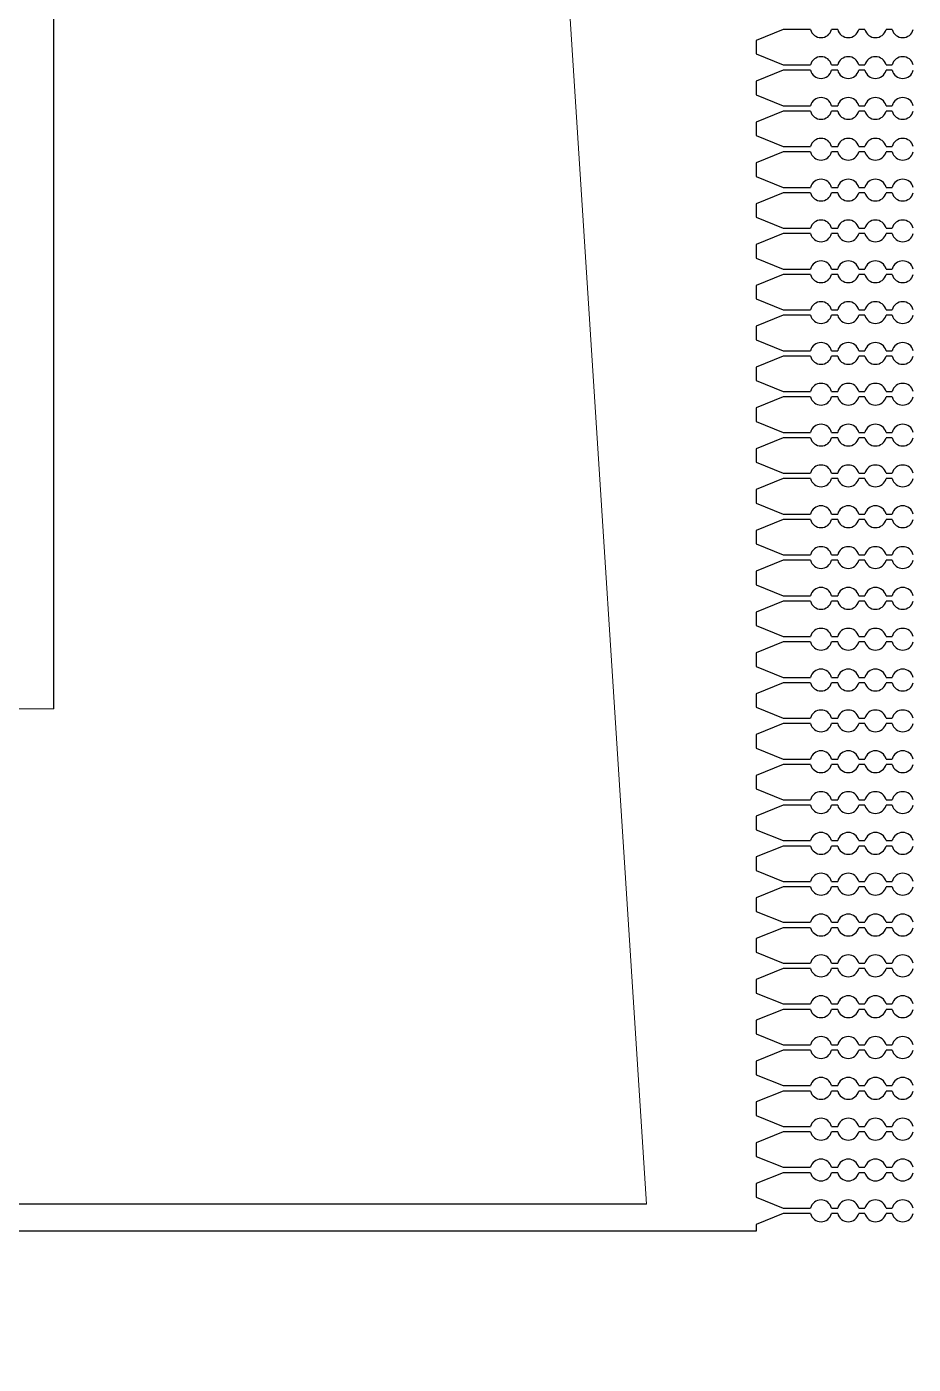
# Model space of a CAD drawing. Extents: x 4056 to 105656, y 4120 to 105720.
# Drawn here: x 56613 to 58241, y 69642 to 72099 of the extents above; entities that cross this region are included whole.
import ezdxf

# ---------------------------------------------------------------- set-up
doc = ezdxf.new("R2010")
doc.units = 13
doc.header["$MEASUREMENT"] = 0
doc.layers.add('Main Layer', color=7, linetype='Continuous', lineweight=0)

msp = doc.modelspace()

# ---------------------------------------------------------------- linework, layer by layer
at = {"lineweight": 0}
for p, q in [((57460.2, 74449.2), (57750.8, 69936.7)), ((56662.7, 70846.2), (54186.1, 70846.2))]:
    msp.add_line(p, q, dxfattribs=at)
for p, q in [((56662.7, 70846.2), (56662.7, 73999.6)), ((58002.1, 72094.2), (57952.1, 72074.2)), ((58052.1, 72094.2), (58002.1, 72094.2)), ((58002.1, 72094.2), (58002.1, 72094.2)), ((58102.1, 72094.2), (58090.9, 72094.2)), ((58152.1, 72094.2), (58140.9, 72094.2)), ((58202.1, 72094.2), (58190.9, 72094.2)), ((57952.1, 72074.2), (57952.1, 72049.2)), ((57952.1, 72049.2), (58002.1, 72029.2)), ((58002.1, 72019.2), (57952.1, 71999.2)), ((58002.1, 72029.2), (58052.1, 72029.2)), ((58052.1, 72019.2), (58002.1, 72019.2)), ((58002.1, 72019.2), (58002.1, 72019.2)), ((58090.9, 72029.2), (58102.1, 72029.2)), ((58102.1, 72019.2), (58090.9, 72019.2)), ((58140.9, 72029.2), (58152.1, 72029.2)), ((58152.1, 72019.2), (58140.9, 72019.2)), ((58190.9, 72029.2), (58202.1, 72029.2)), ((58202.1, 72019.2), (58190.9, 72019.2)), ((57952.1, 71999.2), (57952.1, 71974.2)), ((57952.1, 71974.2), (58002.1, 71954.2)), ((58002.1, 71944.2), (57952.1, 71924.2)), ((58002.1, 71954.2), (58052.1, 71954.2)), ((58052.1, 71944.2), (58002.1, 71944.2)), ((58002.1, 71944.2), (58002.1, 71944.2)), ((58090.9, 71954.2), (58102.1, 71954.2)), ((58102.1, 71944.2), (58090.9, 71944.2)), ((58140.9, 71954.2), (58152.1, 71954.2)), ((58152.1, 71944.2), (58140.9, 71944.2)), ((58190.9, 71954.2), (58202.1, 71954.2)), ((58202.1, 71944.2), (58190.9, 71944.2)), ((57952.1, 71924.2), (57952.1, 71899.2)), ((57952.1, 71899.2), (58002.1, 71879.2)), ((58002.1, 71869.2), (57952.1, 71849.2)), ((58002.1, 71879.2), (58052.1, 71879.2)), ((58052.1, 71869.2), (58002.1, 71869.2)), ((58002.1, 71869.2), (58002.1, 71869.2)), ((58090.9, 71879.2), (58102.1, 71879.2)), ((58102.1, 71869.2), (58090.9, 71869.2)), ((58140.9, 71879.2), (58152.1, 71879.2)), ((58152.1, 71869.2), (58140.9, 71869.2)), ((58190.9, 71879.2), (58202.1, 71879.2)), ((58202.1, 71869.2), (58190.9, 71869.2)), ((57952.1, 71849.2), (57952.1, 71824.2)), ((57952.1, 71824.2), (58002.1, 71804.2)), ((58002.1, 71794.2), (57952.1, 71774.2)), ((58002.1, 71804.2), (58052.1, 71804.2)), ((58052.1, 71794.2), (58002.1, 71794.2)), ((58002.1, 71794.2), (58002.1, 71794.2)), ((58090.9, 71804.2), (58102.1, 71804.2)), ((58102.1, 71794.2), (58090.9, 71794.2)), ((58140.9, 71804.2), (58152.1, 71804.2)), ((58152.1, 71794.2), (58140.9, 71794.2)), ((58190.9, 71804.2), (58202.1, 71804.2)), ((58202.1, 71794.2), (58190.9, 71794.2)), ((57952.1, 71774.2), (57952.1, 71749.2)), ((57952.1, 71749.2), (58002.1, 71729.2)), ((58002.1, 71719.2), (57952.1, 71699.2)), ((58002.1, 71729.2), (58052.1, 71729.2)), ((58052.1, 71719.2), (58002.1, 71719.2)), ((58002.1, 71719.2), (58002.1, 71719.2)), ((58090.9, 71729.2), (58102.1, 71729.2)), ((58102.1, 71719.2), (58090.9, 71719.2)), ((58140.9, 71729.2), (58152.1, 71729.2)), ((58152.1, 71719.2), (58140.9, 71719.2)), ((58190.9, 71729.2), (58202.1, 71729.2)), ((58202.1, 71719.2), (58190.9, 71719.2)), ((57952.1, 71699.2), (57952.1, 71674.2)), ((57952.1, 71674.2), (58002.1, 71654.2)), ((58002.1, 71644.2), (57952.1, 71624.2)), ((58002.1, 71654.2), (58052.1, 71654.2)), ((58052.1, 71644.2), (58002.1, 71644.2)), ((58002.1, 71644.2), (58002.1, 71644.2)), ((58090.9, 71654.2), (58102.1, 71654.2)), ((58102.1, 71644.2), (58090.9, 71644.2)), ((58140.9, 71654.2), (58152.1, 71654.2)), ((58152.1, 71644.2), (58140.9, 71644.2)), ((58190.9, 71654.2), (58202.1, 71654.2)), ((58202.1, 71644.2), (58190.9, 71644.2)), ((57952.1, 71624.2), (57952.1, 71599.2)), ((57952.1, 71599.2), (58002.1, 71579.2)), ((58002.1, 71569.2), (57952.1, 71549.2)), ((58002.1, 71579.2), (58052.1, 71579.2)), ((58052.1, 71569.2), (58002.1, 71569.2)), ((58002.1, 71569.2), (58002.1, 71569.2)), ((58090.9, 71579.2), (58102.1, 71579.2)), ((58102.1, 71569.2), (58090.9, 71569.2)), ((58140.9, 71579.2), (58152.1, 71579.2)), ((58152.1, 71569.2), (58140.9, 71569.2)), ((58190.9, 71579.2), (58202.1, 71579.2)), ((58202.1, 71569.2), (58190.9, 71569.2)), ((57952.1, 71549.2), (57952.1, 71524.2)), ((57952.1, 71524.2), (58002.1, 71504.2)), ((58002.1, 71494.2), (57952.1, 71474.2)), ((58002.1, 71504.2), (58052.1, 71504.2)), ((58052.1, 71494.2), (58002.1, 71494.2)), ((58002.1, 71494.2), (58002.1, 71494.2)), ((58090.9, 71504.2), (58102.1, 71504.2)), ((58102.1, 71494.2), (58090.9, 71494.2)), ((58140.9, 71504.2), (58152.1, 71504.2)), ((58152.1, 71494.2), (58140.9, 71494.2)), ((58190.9, 71504.2), (58202.1, 71504.2)), ((58202.1, 71494.2), (58190.9, 71494.2)), ((57952.1, 71474.2), (57952.1, 71449.2)), ((57952.1, 71449.2), (58002.1, 71429.2)), ((58002.1, 71419.2), (57952.1, 71399.2)), ((58002.1, 71429.2), (58052.1, 71429.2)), ((58052.1, 71419.2), (58002.1, 71419.2)), ((58002.1, 71419.2), (58002.1, 71419.2)), ((58090.9, 71429.2), (58102.1, 71429.2)), ((58102.1, 71419.2), (58090.9, 71419.2)), ((58140.9, 71429.2), (58152.1, 71429.2)), ((58152.1, 71419.2), (58140.9, 71419.2)), ((58190.9, 71429.2), (58202.1, 71429.2)), ((58202.1, 71419.2), (58190.9, 71419.2)), ((57952.1, 71399.2), (57952.1, 71374.2)), ((57952.1, 71374.2), (58002.1, 71354.2)), ((58002.1, 71344.2), (57952.1, 71324.2)), ((58002.1, 71354.2), (58052.1, 71354.2)), ((58052.1, 71344.2), (58002.1, 71344.2)), ((58002.1, 71344.2), (58002.1, 71344.2)), ((58090.9, 71354.2), (58102.1, 71354.2)), ((58102.1, 71344.2), (58090.9, 71344.2)), ((58140.9, 71354.2), (58152.1, 71354.2)), ((58152.1, 71344.2), (58140.9, 71344.2)), ((58190.9, 71354.2), (58202.1, 71354.2)), ((58202.1, 71344.2), (58190.9, 71344.2)), ((57952.1, 71324.2), (57952.1, 71299.2)), ((57952.1, 71299.2), (58002.1, 71279.2)), ((58002.1, 71279.2), (58052.1, 71279.2)), ((58090.9, 71279.2), (58102.1, 71279.2)), ((58140.9, 71279.2), (58152.1, 71279.2)), ((58190.9, 71279.2), (58202.1, 71279.2)), ((58002.1, 71269.2), (57952.1, 71249.2)), ((57952.1, 71249.2), (57952.1, 71224.2)), ((58052.1, 71269.2), (58002.1, 71269.2)), ((58002.1, 71269.2), (58002.1, 71269.2)), ((58102.1, 71269.2), (58090.9, 71269.2)), ((58152.1, 71269.2), (58140.9, 71269.2)), ((58202.1, 71269.2), (58190.9, 71269.2)), ((57952.1, 71224.2), (58002.1, 71204.2)), ((58002.1, 71204.2), (58052.1, 71204.2)), ((58090.9, 71204.2), (58102.1, 71204.2)), ((58140.9, 71204.2), (58152.1, 71204.2)), ((58190.9, 71204.2), (58202.1, 71204.2)), ((58002.1, 71194.2), (57952.1, 71174.2)), ((57952.1, 71174.2), (57952.1, 71149.2)), ((58052.1, 71194.2), (58002.1, 71194.2)), ((58002.1, 71194.2), (58002.1, 71194.2)), ((58102.1, 71194.2), (58090.9, 71194.2)), ((58152.1, 71194.2), (58140.9, 71194.2)), ((58202.1, 71194.2), (58190.9, 71194.2)), ((57952.1, 71149.2), (58002.1, 71129.2)), ((58002.1, 71129.2), (58052.1, 71129.2)), ((58090.9, 71129.2), (58102.1, 71129.2)), ((58140.9, 71129.2), (58152.1, 71129.2)), ((58190.9, 71129.2), (58202.1, 71129.2)), ((58002.1, 71119.2), (57952.1, 71099.2)), ((57952.1, 71099.2), (57952.1, 71074.2)), ((58052.1, 71119.2), (58002.1, 71119.2)), ((58002.1, 71119.2), (58002.1, 71119.2)), ((58102.1, 71119.2), (58090.9, 71119.2)), ((58152.1, 71119.2), (58140.9, 71119.2)), ((58202.1, 71119.2), (58190.9, 71119.2)), ((57952.1, 71074.2), (58002.1, 71054.2)), ((58002.1, 71054.2), (58052.1, 71054.2)), ((58090.9, 71054.2), (58102.1, 71054.2)), ((58140.9, 71054.2), (58152.1, 71054.2)), ((58190.9, 71054.2), (58202.1, 71054.2)), ((58002.1, 71044.2), (57952.1, 71024.2)), ((57952.1, 71024.2), (57952.1, 70999.2)), ((58052.1, 71044.2), (58002.1, 71044.2)), ((58002.1, 71044.2), (58002.1, 71044.2)), ((58102.1, 71044.2), (58090.9, 71044.2)), ((58152.1, 71044.2), (58140.9, 71044.2)), ((58202.1, 71044.2), (58190.9, 71044.2)), ((57952.1, 70999.2), (58002.1, 70979.2)), ((58002.1, 70979.2), (58052.1, 70979.2)), ((58090.9, 70979.2), (58102.1, 70979.2)), ((58140.9, 70979.2), (58152.1, 70979.2)), ((58190.9, 70979.2), (58202.1, 70979.2)), ((58002.1, 70969.2), (57952.1, 70949.2)), ((58052.1, 70969.2), (58002.1, 70969.2)), ((58002.1, 70969.2), (58002.1, 70969.2)), ((58102.1, 70969.2), (58090.9, 70969.2)), ((58152.1, 70969.2), (58140.9, 70969.2)), ((58202.1, 70969.2), (58190.9, 70969.2)), ((57952.1, 70949.2), (57952.1, 70924.2)), ((57952.1, 70924.2), (58002.1, 70904.2)), ((58002.1, 70904.2), (58052.1, 70904.2)), ((58090.9, 70904.2), (58102.1, 70904.2)), ((58140.9, 70904.2), (58152.1, 70904.2)), ((58190.9, 70904.2), (58202.1, 70904.2)), ((58002.1, 70894.2), (57952.1, 70874.2)), ((58052.1, 70894.2), (58002.1, 70894.2)), ((58002.1, 70894.2), (58002.1, 70894.2)), ((58102.1, 70894.2), (58090.9, 70894.2)), ((58152.1, 70894.2), (58140.9, 70894.2)), ((58202.1, 70894.2), (58190.9, 70894.2)), ((57952.1, 70874.2), (57952.1, 70849.2)), ((57952.1, 70849.2), (58002.1, 70829.2)), ((58002.1, 70829.2), (58052.1, 70829.2)), ((58090.9, 70829.2), (58102.1, 70829.2)), ((58140.9, 70829.2), (58152.1, 70829.2)), ((58190.9, 70829.2), (58202.1, 70829.2)), ((58002.1, 70819.2), (57952.1, 70799.2)), ((58052.1, 70819.2), (58002.1, 70819.2)), ((58002.1, 70819.2), (58002.1, 70819.2)), ((58102.1, 70819.2), (58090.9, 70819.2)), ((58152.1, 70819.2), (58140.9, 70819.2)), ((58202.1, 70819.2), (58190.9, 70819.2)), ((57952.1, 70799.2), (57952.1, 70774.2)), ((57952.1, 70774.2), (58002.1, 70754.2)), ((58002.1, 70754.2), (58052.1, 70754.2)), ((58090.9, 70754.2), (58102.1, 70754.2)), ((58140.9, 70754.2), (58152.1, 70754.2)), ((58190.9, 70754.2), (58202.1, 70754.2)), ((58002.1, 70744.2), (57952.1, 70724.2)), ((58052.1, 70744.2), (58002.1, 70744.2)), ((58002.1, 70744.2), (58002.1, 70744.2)), ((58102.1, 70744.2), (58090.9, 70744.2)), ((58152.1, 70744.2), (58140.9, 70744.2)), ((58202.1, 70744.2), (58190.9, 70744.2)), ((57952.1, 70724.2), (57952.1, 70699.2)), ((57952.1, 70699.2), (58002.1, 70679.2)), ((58002.1, 70669.2), (57952.1, 70649.2)), ((58002.1, 70679.2), (58052.1, 70679.2)), ((58052.1, 70669.2), (58002.1, 70669.2)), ((58002.1, 70669.2), (58002.1, 70669.2)), ((58090.9, 70679.2), (58102.1, 70679.2)), ((58102.1, 70669.2), (58090.9, 70669.2)), ((58140.9, 70679.2), (58152.1, 70679.2)), ((58152.1, 70669.2), (58140.9, 70669.2)), ((58190.9, 70679.2), (58202.1, 70679.2)), ((58202.1, 70669.2), (58190.9, 70669.2)), ((57952.1, 70649.2), (57952.1, 70624.2)), ((57952.1, 70624.2), (58002.1, 70604.2)), ((58002.1, 70594.2), (57952.1, 70574.2)), ((58002.1, 70604.2), (58052.1, 70604.2)), ((58052.1, 70594.2), (58002.1, 70594.2)), ((58002.1, 70594.2), (58002.1, 70594.2)), ((58090.9, 70604.2), (58102.1, 70604.2)), ((58102.1, 70594.2), (58090.9, 70594.2)), ((58140.9, 70604.2), (58152.1, 70604.2)), ((58152.1, 70594.2), (58140.9, 70594.2)), ((58190.9, 70604.2), (58202.1, 70604.2)), ((58202.1, 70594.2), (58190.9, 70594.2)), ((57952.1, 70574.2), (57952.1, 70549.2)), ((57952.1, 70549.2), (58002.1, 70529.2)), ((58002.1, 70519.2), (57952.1, 70499.2)), ((58002.1, 70529.2), (58052.1, 70529.2)), ((58052.1, 70519.2), (58002.1, 70519.2)), ((58002.1, 70519.2), (58002.1, 70519.2)), ((58090.9, 70529.2), (58102.1, 70529.2)), ((58102.1, 70519.2), (58090.9, 70519.2)), ((58140.9, 70529.2), (58152.1, 70529.2)), ((58152.1, 70519.2), (58140.9, 70519.2)), ((58190.9, 70529.2), (58202.1, 70529.2)), ((58202.1, 70519.2), (58190.9, 70519.2)), ((57952.1, 70499.2), (57952.1, 70474.2)), ((57952.1, 70474.2), (58002.1, 70454.2)), ((58002.1, 70444.2), (57952.1, 70424.2)), ((58002.1, 70454.2), (58052.1, 70454.2)), ((58052.1, 70444.2), (58002.1, 70444.2)), ((58002.1, 70444.2), (58002.1, 70444.2)), ((58090.9, 70454.2), (58102.1, 70454.2)), ((58102.1, 70444.2), (58090.9, 70444.2)), ((58140.9, 70454.2), (58152.1, 70454.2)), ((58152.1, 70444.2), (58140.9, 70444.2)), ((58190.9, 70454.2), (58202.1, 70454.2)), ((58202.1, 70444.2), (58190.9, 70444.2)), ((57952.1, 70424.2), (57952.1, 70399.2)), ((57952.1, 70399.2), (58002.1, 70379.2)), ((58002.1, 70369.2), (57952.1, 70349.2)), ((58002.1, 70379.2), (58052.1, 70379.2)), ((58052.1, 70369.2), (58002.1, 70369.2)), ((58002.1, 70369.2), (58002.1, 70369.2)), ((58090.9, 70379.2), (58102.1, 70379.2)), ((58102.1, 70369.2), (58090.9, 70369.2)), ((58140.9, 70379.2), (58152.1, 70379.2)), ((58152.1, 70369.2), (58140.9, 70369.2)), ((58190.9, 70379.2), (58202.1, 70379.2)), ((58202.1, 70369.2), (58190.9, 70369.2)), ((57952.1, 70349.2), (57952.1, 70324.2)), ((57952.1, 70324.2), (58002.1, 70304.2)), ((58002.1, 70294.2), (57952.1, 70274.2)), ((58002.1, 70304.2), (58052.1, 70304.2)), ((58052.1, 70294.2), (58002.1, 70294.2)), ((58002.1, 70294.2), (58002.1, 70294.2)), ((58090.9, 70304.2), (58102.1, 70304.2)), ((58102.1, 70294.2), (58090.9, 70294.2)), ((58140.9, 70304.2), (58152.1, 70304.2)), ((58152.1, 70294.2), (58140.9, 70294.2)), ((58190.9, 70304.2), (58202.1, 70304.2)), ((58202.1, 70294.2), (58190.9, 70294.2)), ((57952.1, 70274.2), (57952.1, 70249.2)), ((57952.1, 70249.2), (58002.1, 70229.2)), ((58002.1, 70219.2), (57952.1, 70199.2)), ((58002.1, 70229.2), (58052.1, 70229.2)), ((58052.1, 70219.2), (58002.1, 70219.2)), ((58002.1, 70219.2), (58002.1, 70219.2)), ((58090.9, 70229.2), (58102.1, 70229.2)), ((58102.1, 70219.2), (58090.9, 70219.2)), ((58140.9, 70229.2), (58152.1, 70229.2)), ((58152.1, 70219.2), (58140.9, 70219.2)), ((58190.9, 70229.2), (58202.1, 70229.2)), ((58202.1, 70219.2), (58190.9, 70219.2)), ((57952.1, 70199.2), (57952.1, 70174.2)), ((57952.1, 70174.2), (58002.1, 70154.2)), ((58002.1, 70144.2), (57952.1, 70124.2)), ((58002.1, 70154.2), (58052.1, 70154.2)), ((58052.1, 70144.2), (58002.1, 70144.2)), ((58002.1, 70144.2), (58002.1, 70144.2)), ((58090.9, 70154.2), (58102.1, 70154.2)), ((58102.1, 70144.2), (58090.9, 70144.2)), ((58140.9, 70154.2), (58152.1, 70154.2)), ((58152.1, 70144.2), (58140.9, 70144.2)), ((58190.9, 70154.2), (58202.1, 70154.2)), ((58202.1, 70144.2), (58190.9, 70144.2)), ((57952.1, 70124.2), (57952.1, 70099.2)), ((57952.1, 70099.2), (58002.1, 70079.2)), ((58002.1, 70069.2), (57952.1, 70049.2)), ((58002.1, 70079.2), (58052.1, 70079.2)), ((58052.1, 70069.2), (58002.1, 70069.2)), ((58002.1, 70069.2), (58002.1, 70069.2)), ((58090.9, 70079.2), (58102.1, 70079.2)), ((58102.1, 70069.2), (58090.9, 70069.2)), ((58140.9, 70079.2), (58152.1, 70079.2)), ((58152.1, 70069.2), (58140.9, 70069.2)), ((58190.9, 70079.2), (58202.1, 70079.2)), ((58202.1, 70069.2), (58190.9, 70069.2)), ((57952.1, 70049.2), (57952.1, 70024.2)), ((57952.1, 70024.2), (58002.1, 70004.2)), ((58002.1, 69994.2), (57952.1, 69974.2)), ((58002.1, 70004.2), (58052.1, 70004.2)), ((58052.1, 69994.2), (58002.1, 69994.2)), ((58002.1, 69994.2), (58002.1, 69994.2)), ((58090.9, 70004.2), (58102.1, 70004.2)), ((58102.1, 69994.2), (58090.9, 69994.2)), ((58140.9, 70004.2), (58152.1, 70004.2)), ((58152.1, 69994.2), (58140.9, 69994.2)), ((58190.9, 70004.2), (58202.1, 70004.2)), ((58202.1, 69994.2), (58190.9, 69994.2)), ((57952.1, 69974.2), (57952.1, 69949.2)), ((57952.1, 69949.2), (58002.1, 69929.2)), ((57750.8, 69936.7), (54057.4, 69936.7)), ((58002.1, 69919.2), (57952.1, 69899.2)), ((58002.1, 69929.2), (58052.1, 69929.2)), ((58052.1, 69919.2), (58002.1, 69919.2)), ((58002.1, 69919.2), (58002.1, 69919.2)), ((58090.9, 69929.2), (58102.1, 69929.2)), ((58102.1, 69919.2), (58090.9, 69919.2)), ((58140.9, 69929.2), (58152.1, 69929.2)), ((58152.1, 69919.2), (58140.9, 69919.2)), ((58190.9, 69929.2), (58202.1, 69929.2)), ((58202.1, 69919.2), (58190.9, 69919.2)), ((57952.1, 69899.2), (57952.1, 69886.7)), ((57952.1, 69886.7), (54007.4, 69886.7))]:
    msp.add_line(p, q)
msp.add_circle((61011.6, 73976.1), 11000, dxfattribs=at)
for centre, start, end in [((58071.5, 72099.2), 194.4775, 345.5225), ((58121.5, 72099.2), 194.4775, 345.5225), ((58171.5, 72099.2), 194.4775, 345.5225), ((58221.5, 72099.2), 194.4775, 345.5225), ((58071.5, 72024.2), 14.4775, 165.5225), ((58121.5, 72024.2), 14.4775, 165.5225), ((58171.5, 72024.2), 14.4775, 165.5225), ((58221.5, 72024.2), 14.4775, 165.5225), ((58071.5, 72024.2), 194.4775, 345.5225), ((58121.5, 72024.2), 194.4775, 345.5225), ((58171.5, 72024.2), 194.4775, 345.5225), ((58221.5, 72024.2), 194.4775, 345.5225), ((58071.5, 71949.2), 14.4775, 165.5225), ((58121.5, 71949.2), 14.4775, 165.5225), ((58171.5, 71949.2), 14.4775, 165.5225), ((58221.5, 71949.2), 14.4775, 165.5225), ((58071.5, 71949.2), 194.4775, 345.5225), ((58121.5, 71949.2), 194.4775, 345.5225), ((58171.5, 71949.2), 194.4775, 345.5225), ((58221.5, 71949.2), 194.4775, 345.5225), ((58071.5, 71874.2), 14.4775, 165.5225), ((58121.5, 71874.2), 14.4775, 165.5225), ((58171.5, 71874.2), 14.4775, 165.5225), ((58221.5, 71874.2), 14.4775, 165.5225), ((58071.5, 71874.2), 194.4775, 345.5225), ((58121.5, 71874.2), 194.4775, 345.5225), ((58171.5, 71874.2), 194.4775, 345.5225), ((58221.5, 71874.2), 194.4775, 345.5225), ((58071.5, 71799.2), 14.4775, 165.5225), ((58121.5, 71799.2), 14.4775, 165.5225), ((58171.5, 71799.2), 14.4775, 165.5225), ((58221.5, 71799.2), 14.4775, 165.5225), ((58071.5, 71799.2), 194.4775, 345.5225), ((58121.5, 71799.2), 194.4775, 345.5225), ((58171.5, 71799.2), 194.4775, 345.5225), ((58221.5, 71799.2), 194.4775, 345.5225), ((58071.5, 71724.2), 14.4775, 165.5225), ((58121.5, 71724.2), 14.4775, 165.5225), ((58171.5, 71724.2), 14.4775, 165.5225), ((58221.5, 71724.2), 14.4775, 165.5225), ((58071.5, 71724.2), 194.4775, 345.5225), ((58121.5, 71724.2), 194.4775, 345.5225), ((58171.5, 71724.2), 194.4775, 345.5225), ((58221.5, 71724.2), 194.4775, 345.5225), ((58071.5, 71649.2), 14.4775, 165.5225), ((58121.5, 71649.2), 14.4775, 165.5225), ((58171.5, 71649.2), 14.4775, 165.5225), ((58221.5, 71649.2), 14.4775, 165.5225), ((58071.5, 71649.2), 194.4775, 345.5225), ((58121.5, 71649.2), 194.4775, 345.5225), ((58171.5, 71649.2), 194.4775, 345.5225), ((58221.5, 71649.2), 194.4775, 345.5225), ((58071.5, 71574.2), 14.4775, 165.5225), ((58121.5, 71574.2), 14.4775, 165.5225), ((58171.5, 71574.2), 14.4775, 165.5225), ((58221.5, 71574.2), 14.4775, 165.5225), ((58071.5, 71574.2), 194.4775, 345.5225), ((58121.5, 71574.2), 194.4775, 345.5225), ((58171.5, 71574.2), 194.4775, 345.5225), ((58221.5, 71574.2), 194.4775, 345.5225), ((58071.5, 71499.2), 14.4775, 165.5225), ((58121.5, 71499.2), 14.4775, 165.5225), ((58171.5, 71499.2), 14.4775, 165.5225), ((58221.5, 71499.2), 14.4775, 165.5225), ((58071.5, 71499.2), 194.4775, 345.5225), ((58121.5, 71499.2), 194.4775, 345.5225), ((58171.5, 71499.2), 194.4775, 345.5225), ((58221.5, 71499.2), 194.4775, 345.5225), ((58071.5, 71424.2), 14.4775, 165.5225), ((58121.5, 71424.2), 14.4775, 165.5225), ((58171.5, 71424.2), 14.4775, 165.5225), ((58221.5, 71424.2), 14.4775, 165.5225), ((58071.5, 71424.2), 194.4775, 345.5225), ((58121.5, 71424.2), 194.4775, 345.5225), ((58171.5, 71424.2), 194.4775, 345.5225), ((58221.5, 71424.2), 194.4775, 345.5225), ((58071.5, 71349.2), 14.4775, 165.5225), ((58121.5, 71349.2), 14.4775, 165.5225), ((58171.5, 71349.2), 14.4775, 165.5225), ((58221.5, 71349.2), 14.4775, 165.5225), ((58071.5, 71349.2), 194.4775, 345.5225), ((58121.5, 71349.2), 194.4775, 345.5225), ((58171.5, 71349.2), 194.4775, 345.5225), ((58221.5, 71349.2), 194.4775, 345.5225), ((58071.5, 71274.2), 14.4775, 165.5225), ((58121.5, 71274.2), 14.4775, 165.5225), ((58171.5, 71274.2), 14.4775, 165.5225), ((58221.5, 71274.2), 14.4775, 165.5225), ((58071.5, 71274.2), 194.4775, 345.5225), ((58121.5, 71274.2), 194.4775, 345.5225), ((58171.5, 71274.2), 194.4775, 345.5225), ((58221.5, 71274.2), 194.4775, 345.5225), ((58071.5, 71199.2), 14.4775, 165.5225), ((58121.5, 71199.2), 14.4775, 165.5225), ((58171.5, 71199.2), 14.4775, 165.5225), ((58221.5, 71199.2), 14.4775, 165.5225), ((58071.5, 71199.2), 194.4775, 345.5225), ((58121.5, 71199.2), 194.4775, 345.5225), ((58171.5, 71199.2), 194.4775, 345.5225), ((58221.5, 71199.2), 194.4775, 345.5225), ((58071.5, 71124.2), 14.4775, 165.5225), ((58121.5, 71124.2), 14.4775, 165.5225), ((58171.5, 71124.2), 14.4775, 165.5225), ((58221.5, 71124.2), 14.4775, 165.5225), ((58071.5, 71124.2), 194.4775, 345.5225), ((58121.5, 71124.2), 194.4775, 345.5225), ((58171.5, 71124.2), 194.4775, 345.5225), ((58221.5, 71124.2), 194.4775, 345.5225), ((58071.5, 71049.2), 14.4775, 165.5225), ((58121.5, 71049.2), 14.4775, 165.5225), ((58171.5, 71049.2), 14.4775, 165.5225), ((58221.5, 71049.2), 14.4775, 165.5225), ((58071.5, 71049.2), 194.4775, 345.5225), ((58121.5, 71049.2), 194.4775, 345.5225), ((58171.5, 71049.2), 194.4775, 345.5225), ((58221.5, 71049.2), 194.4775, 345.5225), ((58071.5, 70974.2), 14.4775, 165.5225), ((58121.5, 70974.2), 14.4775, 165.5225), ((58171.5, 70974.2), 14.4775, 165.5225), ((58221.5, 70974.2), 14.4775, 165.5225), ((58071.5, 70974.2), 194.4775, 345.5225), ((58121.5, 70974.2), 194.4775, 345.5225), ((58171.5, 70974.2), 194.4775, 345.5225), ((58221.5, 70974.2), 194.4775, 345.5225), ((58071.5, 70899.2), 14.4775, 165.5225), ((58121.5, 70899.2), 14.4775, 165.5225), ((58171.5, 70899.2), 14.4775, 165.5225), ((58221.5, 70899.2), 14.4775, 165.5225), ((58071.5, 70899.2), 194.4775, 345.5225), ((58121.5, 70899.2), 194.4775, 345.5225), ((58171.5, 70899.2), 194.4775, 345.5225), ((58221.5, 70899.2), 194.4775, 345.5225), ((58071.5, 70824.2), 14.4775, 165.5225), ((58121.5, 70824.2), 14.4775, 165.5225), ((58171.5, 70824.2), 14.4775, 165.5225), ((58221.5, 70824.2), 14.4775, 165.5225), ((58071.5, 70824.2), 194.4775, 345.5225), ((58121.5, 70824.2), 194.4775, 345.5225), ((58171.5, 70824.2), 194.4775, 345.5225), ((58221.5, 70824.2), 194.4775, 345.5225), ((58071.5, 70749.2), 14.4775, 165.5225), ((58121.5, 70749.2), 14.4775, 165.5225), ((58171.5, 70749.2), 14.4775, 165.5225), ((58221.5, 70749.2), 14.4775, 165.5225), ((58071.5, 70749.2), 194.4775, 345.5225), ((58121.5, 70749.2), 194.4775, 345.5225), ((58171.5, 70749.2), 194.4775, 345.5225), ((58221.5, 70749.2), 194.4775, 345.5225), ((58071.5, 70674.2), 14.4775, 165.5225), ((58121.5, 70674.2), 14.4775, 165.5225), ((58171.5, 70674.2), 14.4775, 165.5225), ((58221.5, 70674.2), 14.4775, 165.5225), ((58071.5, 70674.2), 194.4775, 345.5225), ((58121.5, 70674.2), 194.4775, 345.5225), ((58171.5, 70674.2), 194.4775, 345.5225), ((58221.5, 70674.2), 194.4775, 345.5225), ((58071.5, 70599.2), 14.4775, 165.5225), ((58121.5, 70599.2), 14.4775, 165.5225), ((58171.5, 70599.2), 14.4775, 165.5225), ((58221.5, 70599.2), 14.4775, 165.5225), ((58071.5, 70599.2), 194.4775, 345.5225), ((58121.5, 70599.2), 194.4775, 345.5225), ((58171.5, 70599.2), 194.4775, 345.5225), ((58221.5, 70599.2), 194.4775, 345.5225), ((58071.5, 70524.2), 14.4775, 165.5225), ((58121.5, 70524.2), 14.4775, 165.5225), ((58171.5, 70524.2), 14.4775, 165.5225), ((58221.5, 70524.2), 14.4775, 165.5225), ((58071.5, 70524.2), 194.4775, 345.5225), ((58121.5, 70524.2), 194.4775, 345.5225), ((58171.5, 70524.2), 194.4775, 345.5225), ((58221.5, 70524.2), 194.4775, 345.5225), ((58071.5, 70449.2), 14.4775, 165.5225), ((58121.5, 70449.2), 14.4775, 165.5225), ((58171.5, 70449.2), 14.4775, 165.5225), ((58221.5, 70449.2), 14.4775, 165.5225), ((58071.5, 70449.2), 194.4775, 345.5225), ((58121.5, 70449.2), 194.4775, 345.5225), ((58171.5, 70449.2), 194.4775, 345.5225), ((58221.5, 70449.2), 194.4775, 345.5225), ((58071.5, 70374.2), 14.4775, 165.5225), ((58121.5, 70374.2), 14.4775, 165.5225), ((58171.5, 70374.2), 14.4775, 165.5225), ((58221.5, 70374.2), 14.4775, 165.5225), ((58071.5, 70374.2), 194.4775, 345.5225), ((58121.5, 70374.2), 194.4775, 345.5225), ((58171.5, 70374.2), 194.4775, 345.5225), ((58221.5, 70374.2), 194.4775, 345.5225), ((58071.5, 70299.2), 14.4775, 165.5225), ((58121.5, 70299.2), 14.4775, 165.5225), ((58171.5, 70299.2), 14.4775, 165.5225), ((58221.5, 70299.2), 14.4775, 165.5225), ((58071.5, 70299.2), 194.4775, 345.5225), ((58121.5, 70299.2), 194.4775, 345.5225), ((58171.5, 70299.2), 194.4775, 345.5225), ((58221.5, 70299.2), 194.4775, 345.5225), ((58071.5, 70224.2), 14.4775, 165.5225), ((58121.5, 70224.2), 14.4775, 165.5225), ((58171.5, 70224.2), 14.4775, 165.5225), ((58221.5, 70224.2), 14.4775, 165.5225), ((58071.5, 70224.2), 194.4775, 345.5225), ((58121.5, 70224.2), 194.4775, 345.5225), ((58171.5, 70224.2), 194.4775, 345.5225), ((58221.5, 70224.2), 194.4775, 345.5225), ((58071.5, 70149.2), 14.4775, 165.5225), ((58121.5, 70149.2), 14.4775, 165.5225), ((58171.5, 70149.2), 14.4775, 165.5225), ((58221.5, 70149.2), 14.4775, 165.5225), ((58071.5, 70149.2), 194.4775, 345.5225), ((58121.5, 70149.2), 194.4775, 345.5225), ((58171.5, 70149.2), 194.4775, 345.5225), ((58221.5, 70149.2), 194.4775, 345.5225), ((58071.5, 70074.2), 14.4775, 165.5225), ((58121.5, 70074.2), 14.4775, 165.5225), ((58171.5, 70074.2), 14.4775, 165.5225), ((58221.5, 70074.2), 14.4775, 165.5225), ((58071.5, 70074.2), 194.4775, 345.5225), ((58121.5, 70074.2), 194.4775, 345.5225), ((58171.5, 70074.2), 194.4775, 345.5225), ((58221.5, 70074.2), 194.4775, 345.5225), ((58071.5, 69999.2), 14.4775, 165.5225), ((58121.5, 69999.2), 14.4775, 165.5225), ((58171.5, 69999.2), 14.4775, 165.5225), ((58221.5, 69999.2), 14.4775, 165.5225), ((58071.5, 69999.2), 194.4775, 345.5225), ((58121.5, 69999.2), 194.4775, 345.5225), ((58171.5, 69999.2), 194.4775, 345.5225), ((58221.5, 69999.2), 194.4775, 345.5225), ((58071.5, 69924.2), 14.4775, 165.5225), ((58121.5, 69924.2), 14.4775, 165.5225), ((58171.5, 69924.2), 14.4775, 165.5225), ((58221.5, 69924.2), 14.4775, 165.5225), ((58071.5, 69924.2), 194.4775, 345.5225), ((58121.5, 69924.2), 194.4775, 345.5225), ((58171.5, 69924.2), 194.4775, 345.5225), ((58221.5, 69924.2), 194.4775, 345.5225)]:
    msp.add_arc(centre, 20, start, end)
at = {"layer": 'Main Layer'}
msp.add_circle((54856, 54920.5), 50800, dxfattribs=at)

doc.saveas('drawing.dxf')
